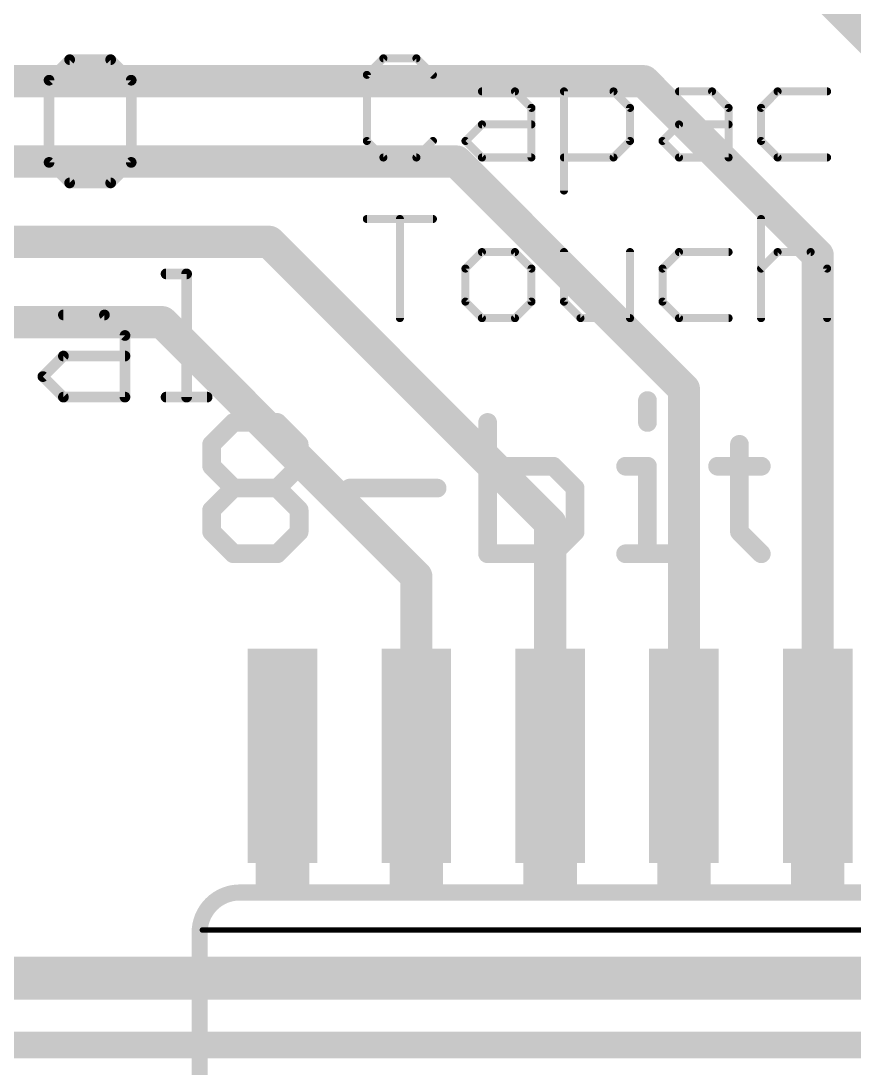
# Model space of a CAD drawing. Extents: x -31.2 to 31.2, y -41.1 to 40.8.
# Drawn here: x -7.94 to -0.04, y 20.61 to 30.54 of the extents above; entities that cross this region are included whole.
import ezdxf

# ---------------------------------------------------------------- set-up
doc = ezdxf.new("R2010")
doc.units = 0
for name, color, linetype in [('1', 12, 'CONTINUOUS'), ('21', 40, 'CONTINUOUS'), ('51', 253, 'CONTINUOUS')]:
    doc.layers.add(name, color=color, linetype=linetype)

# ---------------------------------------------------------------- blocks, each defined once
blk = doc.blocks.new('RECT')
blk.add_solid([(-0.5, -0.5), (0.5, -0.5), (-0.5, 0.5), (0.5, 0.5)])

msp = doc.modelspace()

# ---------------------------------------------------------------- linework, layer by layer
at = {"layer": '1'}
for points, const_width in [([(-0.254, 30.734), (0.889, 29.591)], 0.3048), ([(-8.382, 29.972), (-2.032, 29.972)], 0.3048), ([(-2.032, 29.972), (-0.381, 28.321)], 0.3048), ([(-10.16, 29.21), (-3.81, 29.21)], 0.3048), ([(-3.81, 29.21), (-1.651, 27.051)], 0.3048), ([(-11.938, 28.448), (-5.588, 28.448)], 0.3048), ([(-5.588, 28.448), (-2.921, 25.781)], 0.3048), ([(-0.381, 28.321), (-0.381, 23.5712)], 0.3048), ([(-13.716, 27.686), (-6.604, 27.686)], 0.3048), ([(-6.604, 27.686), (-4.191, 25.273)], 0.3048), ([(-1.651, 27.051), (-1.651, 23.5712)], 0.3048), ([(-2.921, 25.781), (-2.921, 23.5712)], 0.3048), ([(-4.191, 25.273), (-4.191, 23.5712)], 0.3048), ([(6.604, 21.463), (-15.875, 21.463)], 0.4064), ([(-15.113, 20.828), (6.223, 20.828)], 0.254)]:
    msp.add_lwpolyline(points, dxfattribs=dict(at, const_width=const_width))
at = {"layer": '1', "const_width": 0.1524}
for points in [[(-1.9781, 30.0259, 1), (-2.0859, 29.9181)], [(-2.032, 29.8958, 1), (-2.032, 30.0482)], [(-3.7561, 29.2639, 1), (-3.8639, 29.1561)], [(-3.81, 29.1338, 1), (-3.81, 29.2862)], [(-5.5341, 28.5019, 1), (-5.6419, 28.3941)], [(-5.588, 28.3718, 1), (-5.588, 28.5242)], [(-0.3048, 28.321, 1), (-0.4572, 28.321)], [(-0.4349, 28.2671, 1), (-0.3271, 28.3749)], [(-6.5501, 27.7399, 1), (-6.6579, 27.6321)], [(-6.604, 27.6098, 1), (-6.604, 27.7622)], [(-1.5748, 27.051, 1), (-1.7272, 27.051)], [(-1.7049, 26.9971, 1), (-1.5971, 27.1049)], [(-2.8448, 25.781, 1), (-2.9972, 25.781)], [(-2.9749, 25.7271, 1), (-2.8671, 25.8349)], [(-4.1148, 25.273, 1), (-4.2672, 25.273)], [(-4.2449, 25.2191, 1), (-4.1371, 25.3269)], [(-4.2672, 23.5712, 1), (-4.1148, 23.5712)], [(-2.9972, 23.5712, 1), (-2.8448, 23.5712)], [(-1.7272, 23.5712, 1), (-1.5748, 23.5712)], [(-0.4572, 23.5712, 1), (-0.3048, 23.5712)]]:
    msp.add_lwpolyline(points, format="xyb", dxfattribs=at)
at = {"layer": '21'}
for points, const_width in [([(-7.4825, 30.1762), (-7.6774, 29.9813)], 0.1016), ([(-7.0927, 30.1762), (-7.4825, 30.1762)], 0.1016), ([(-6.8978, 29.9813), (-7.0927, 30.1762)], 0.1016), ([(-4.5041, 30.1887), (-4.6609, 30.0319)], 0.0762), ([(-4.1906, 30.1887), (-4.5041, 30.1887)], 0.0762), ([(-4.0338, 30.0319), (-4.1906, 30.1887)], 0.0762), ([(-7.6774, 29.9813), (-7.6774, 29.2017)], 0.1016), ([(-6.8978, 29.2017), (-6.8978, 29.9813)], 0.1016), ([(-4.6609, 30.0319), (-4.6609, 29.4049)], 0.0762), ([(-3.5686, 29.8752), (-3.2551, 29.8752)], 0.0762), ([(-3.2551, 29.8752), (-3.0983, 29.7184)], 0.0762), ([(-2.7899, 28.9346), (-2.7899, 29.8752)], 0.0762), ([(-2.7899, 29.8752), (-2.3196, 29.8752)], 0.0762), ([(-2.3196, 29.8752), (-2.1628, 29.7184)], 0.0762), ([(-1.6976, 29.8752), (-1.384, 29.8752)], 0.0762), ([(-1.384, 29.8752), (-1.2273, 29.7184)], 0.0762), ([(-0.7621, 29.8752), (-0.9188, 29.7184)], 0.0762), ([(-0.2918, 29.8752), (-0.7621, 29.8752)], 0.0762), ([(-3.0983, 29.7184), (-3.0983, 29.2481)], 0.0762), ([(-2.1628, 29.7184), (-2.1628, 29.4049)], 0.0762), ([(-1.2273, 29.7184), (-1.2273, 29.2481)], 0.0762), ([(-0.9188, 29.7184), (-0.9188, 29.4049)], 0.0762), ([(-3.7254, 29.4049), (-3.5686, 29.5616)], 0.0762), ([(-3.5686, 29.5616), (-3.0983, 29.5616)], 0.0762), ([(-1.8543, 29.4049), (-1.6976, 29.5616)], 0.0762), ([(-1.6976, 29.5616), (-1.2273, 29.5616)], 0.0762), ([(-4.6609, 29.4049), (-4.5041, 29.2481)], 0.0762), ([(-4.1906, 29.2481), (-4.0338, 29.4049)], 0.0762), ([(-3.5686, 29.2481), (-3.7254, 29.4049)], 0.0762), ([(-2.1628, 29.4049), (-2.3196, 29.2481)], 0.0762), ([(-1.6976, 29.2481), (-1.8543, 29.4049)], 0.0762), ([(-0.9188, 29.4049), (-0.7621, 29.2481)], 0.0762), ([(-7.6774, 29.2017), (-7.4825, 29.0068)], 0.1016), ([(-7.0927, 29.0068), (-6.8978, 29.2017)], 0.1016), ([(-4.5041, 29.2481), (-4.1906, 29.2481)], 0.0762), ([(-3.0983, 29.2481), (-3.5686, 29.2481)], 0.0762), ([(-2.3196, 29.2481), (-2.7899, 29.2481)], 0.0762), ([(-1.2273, 29.2481), (-1.6976, 29.2481)], 0.0762), ([(-0.7621, 29.2481), (-0.2918, 29.2481)], 0.0762), ([(-7.4825, 29.0068), (-7.0927, 29.0068)], 0.1016), ([(-4.6609, 28.6647), (-4.0338, 28.6647)], 0.0762), ([(-4.3474, 27.7241), (-4.3474, 28.6647)], 0.0762), ([(-0.9188, 28.6647), (-0.9188, 27.7241)], 0.0762), ([(-3.5686, 28.3512), (-3.7254, 28.1944)], 0.0762), ([(-3.2551, 28.3512), (-3.5686, 28.3512)], 0.0762), ([(-3.0983, 28.1944), (-3.2551, 28.3512)], 0.0762), ([(-2.7899, 28.3512), (-2.7899, 27.8809)], 0.0762), ([(-2.1628, 27.7241), (-2.1628, 28.3512)], 0.0762), ([(-1.6976, 28.3512), (-1.8543, 28.1944)], 0.0762), ([(-1.2273, 28.3512), (-1.6976, 28.3512)], 0.0762), ([(-0.9188, 28.1944), (-0.7621, 28.3512)], 0.0762), ([(-0.7621, 28.3512), (-0.4485, 28.3512)], 0.0762), ([(-0.4485, 28.3512), (-0.2918, 28.1944)], 0.0762), ([(-3.7254, 28.1944), (-3.7254, 27.8809)], 0.0762), ([(-3.0983, 27.8809), (-3.0983, 28.1944)], 0.0762), ([(-1.8543, 28.1944), (-1.8543, 27.8809)], 0.0762), ([(-0.2918, 28.1944), (-0.2918, 27.7241)], 0.0762), ([(-6.5671, 28.1442), (-6.3722, 28.1442)], 0.1016), ([(-6.3722, 28.1442), (-6.3722, 26.9748)], 0.1016), ([(-3.7254, 27.8809), (-3.5686, 27.7241)], 0.0762), ([(-3.2551, 27.7241), (-3.0983, 27.8809)], 0.0762), ([(-2.7899, 27.8809), (-2.6331, 27.7241)], 0.0762), ([(-1.8543, 27.8809), (-1.6976, 27.7241)], 0.0762), ([(-7.5416, 27.7544), (-7.1518, 27.7544)], 0.1016), ([(-7.1518, 27.7544), (-6.9569, 27.5595)], 0.1016), ([(-3.5686, 27.7241), (-3.2551, 27.7241)], 0.0762), ([(-2.6331, 27.7241), (-2.1628, 27.7241)], 0.0762), ([(-1.6976, 27.7241), (-1.2273, 27.7241)], 0.0762), ([(-6.9569, 27.5595), (-6.9569, 26.9748)], 0.1016), ([(-7.7365, 27.1697), (-7.5416, 27.3646)], 0.1016), ([(-7.5416, 27.3646), (-6.9569, 27.3646)], 0.1016), ([(-7.5416, 26.9748), (-7.7365, 27.1697)], 0.1016), ([(-6.9569, 26.9748), (-7.5416, 26.9748)], 0.1016), ([(-6.5671, 26.9748), (-6.1773, 26.9748)], 0.1016), ([(-1.9973, 26.9422), (-1.9973, 26.7346)], 0.1778), ([(-6.1341, 26.527), (-5.9265, 26.7346)], 0.1778), ([(-5.9265, 26.7346), (-5.5113, 26.7346)], 0.1778), ([(-5.5113, 26.7346), (-5.3037, 26.527)], 0.1778), ([(-3.5147, 26.7346), (-3.5147, 25.4889)], 0.1778), ([(-6.1341, 26.3193), (-6.1341, 26.527)], 0.1778), ([(-5.3037, 26.527), (-5.3037, 26.3193)], 0.1778), ([(-1.1242, 26.527), (-1.1242, 25.6965)], 0.1778), ([(-5.9265, 26.1117), (-6.1341, 26.3193)], 0.1778), ([(-5.3037, 26.3193), (-5.5113, 26.1117)], 0.1778), ([(-2.8918, 26.3193), (-3.5147, 26.3193)], 0.1778), ([(-2.6842, 26.1117), (-2.8918, 26.3193)], 0.1778), ([(-2.2049, 26.3193), (-1.9973, 26.3193)], 0.1778), ([(-1.9973, 26.3193), (-1.9973, 25.4889)], 0.1778), ([(-1.3318, 26.3193), (-0.9166, 26.3193)], 0.1778), ([(-6.1341, 25.9041), (-5.9265, 26.1117)], 0.1778), ([(-5.9265, 26.1117), (-5.5113, 26.1117)], 0.1778), ([(-5.5113, 26.1117), (-5.3037, 25.9041)], 0.1778), ([(-4.8244, 26.1117), (-3.9939, 26.1117)], 0.1778), ([(-2.6842, 25.6965), (-2.6842, 26.1117)], 0.1778), ([(-6.1341, 25.6965), (-6.1341, 25.9041)], 0.1778), ([(-5.3037, 25.9041), (-5.3037, 25.6965)], 0.1778), ([(-5.9265, 25.4889), (-6.1341, 25.6965)], 0.1778), ([(-5.3037, 25.6965), (-5.5113, 25.4889)], 0.1778), ([(-2.8918, 25.4889), (-2.6842, 25.6965)], 0.1778), ([(-1.1242, 25.6965), (-0.9166, 25.4889)], 0.1778), ([(-5.5113, 25.4889), (-5.9265, 25.4889)], 0.1778), ([(-3.5147, 25.4889), (-2.8918, 25.4889)], 0.1778), ([(-2.2049, 25.4889), (-1.7897, 25.4889)], 0.1778), ([(-6.2484, 21.8948), (-6.2484, 15.1892)], 0.1524), ([(6.731, 21.9202), (-6.223, 21.9202)], 0.0508)]:
    msp.add_lwpolyline(points, dxfattribs=dict(at, const_width=const_width))
for points, const_width in [([(-7.4825, 30.2016, 1), (-7.4825, 30.1508)], 0.0508), ([(-7.4646, 30.1582, 1), (-7.5005, 30.1942)], 0.0508), ([(-7.0748, 30.1942, 1), (-7.1107, 30.1582)], 0.0508), ([(-7.0927, 30.1508, 1), (-7.0927, 30.2016)], 0.0508), ([(-4.5041, 30.2078, 1), (-4.5041, 30.1697)], 0.0381), ([(-4.4907, 30.1752, 1), (-4.5176, 30.2022)], 0.0381), ([(-4.1771, 30.2022, 1), (-4.2041, 30.1752)], 0.0381), ([(-4.1906, 30.1697, 1), (-4.1906, 30.2078)], 0.0381), ([(-7.6954, 29.9993, 1), (-7.6595, 29.9633)], 0.0508), ([(-7.652, 29.9813, 1), (-7.7028, 29.9813)], 0.0508), ([(-6.8724, 29.9813, 1), (-6.9232, 29.9813)], 0.0508), ([(-6.9158, 29.9633, 1), (-6.8799, 29.9993)], 0.0508), ([(-4.6744, 30.0454, 1), (-4.6474, 30.0185)], 0.0381), ([(-4.6418, 30.0319, 1), (-4.6799, 30.0319)], 0.0381), ([(-4.0473, 30.0185, 1), (-4.0204, 30.0454)], 0.0381), ([(-3.5686, 29.8942, 1), (-3.5686, 29.8561)], 0.0381), ([(-3.2416, 29.8886, 1), (-3.2686, 29.8617)], 0.0381), ([(-3.2551, 29.8561, 1), (-3.2551, 29.8942)], 0.0381), ([(-2.7899, 29.8942, 1), (-2.7899, 29.8561)], 0.0381), ([(-2.7708, 29.8752, 1), (-2.8089, 29.8752)], 0.0381), ([(-2.3061, 29.8886, 1), (-2.333, 29.8617)], 0.0381), ([(-2.3196, 29.8561, 1), (-2.3196, 29.8942)], 0.0381), ([(-1.6976, 29.8942, 1), (-1.6976, 29.8561)], 0.0381), ([(-1.3706, 29.8886, 1), (-1.3975, 29.8617)], 0.0381), ([(-1.384, 29.8561, 1), (-1.384, 29.8942)], 0.0381), ([(-0.7621, 29.8942, 1), (-0.7621, 29.8561)], 0.0381), ([(-0.7486, 29.8617, 1), (-0.7755, 29.8886)], 0.0381), ([(-0.2918, 29.8561, 1), (-0.2918, 29.8942)], 0.0381), ([(-3.0793, 29.7184, 1), (-3.1174, 29.7184)], 0.0381), ([(-3.1118, 29.7049, 1), (-3.0848, 29.7319)], 0.0381), ([(-2.1437, 29.7184, 1), (-2.1818, 29.7184)], 0.0381), ([(-2.1763, 29.7049, 1), (-2.1493, 29.7319)], 0.0381), ([(-1.2082, 29.7184, 1), (-1.2463, 29.7184)], 0.0381), ([(-1.2407, 29.7049, 1), (-1.2138, 29.7319)], 0.0381), ([(-0.9323, 29.7319, 1), (-0.9054, 29.7049)], 0.0381), ([(-0.8998, 29.7184, 1), (-0.9379, 29.7184)], 0.0381), ([(-3.5686, 29.5807, 1), (-3.5686, 29.5426)], 0.0381), ([(-3.5551, 29.5482, 1), (-3.5821, 29.5751)], 0.0381), ([(-3.0983, 29.5426, 1), (-3.0983, 29.5807)], 0.0381), ([(-1.6976, 29.5807, 1), (-1.6976, 29.5426)], 0.0381), ([(-1.6841, 29.5482, 1), (-1.711, 29.5751)], 0.0381), ([(-1.2273, 29.5426, 1), (-1.2273, 29.5807)], 0.0381), ([(-4.6474, 29.4183, 1), (-4.6744, 29.3914)], 0.0381), ([(-4.6799, 29.4049, 1), (-4.6418, 29.4049)], 0.0381), ([(-4.0204, 29.3914, 1), (-4.0473, 29.4183)], 0.0381), ([(-3.7119, 29.4183, 1), (-3.7389, 29.3914)], 0.0381), ([(-3.7389, 29.4183, 1), (-3.7119, 29.3914)], 0.0381), ([(-2.1818, 29.4049, 1), (-2.1437, 29.4049)], 0.0381), ([(-2.1493, 29.3914, 1), (-2.1763, 29.4183)], 0.0381), ([(-1.8409, 29.4183, 1), (-1.8678, 29.3914)], 0.0381), ([(-1.8678, 29.4183, 1), (-1.8409, 29.3914)], 0.0381), ([(-0.9054, 29.4183, 1), (-0.9323, 29.3914)], 0.0381), ([(-0.9379, 29.4049, 1), (-0.8998, 29.4049)], 0.0381), ([(-7.6595, 29.2197, 1), (-7.6954, 29.1837)], 0.0508), ([(-7.7028, 29.2017, 1), (-7.652, 29.2017)], 0.0508), ([(-6.9232, 29.2017, 1), (-6.8724, 29.2017)], 0.0508), ([(-6.8799, 29.1837, 1), (-6.9158, 29.2197)], 0.0508), ([(-4.5041, 29.2672, 1), (-4.5041, 29.2291)], 0.0381), ([(-4.5176, 29.2346, 1), (-4.4907, 29.2616)], 0.0381), ([(-4.2041, 29.2616, 1), (-4.1771, 29.2346)], 0.0381), ([(-4.1906, 29.2291, 1), (-4.1906, 29.2672)], 0.0381), ([(-3.5686, 29.2672, 1), (-3.5686, 29.2291)], 0.0381), ([(-3.5821, 29.2346, 1), (-3.5551, 29.2616)], 0.0381), ([(-3.1174, 29.2481, 1), (-3.0793, 29.2481)], 0.0381), ([(-3.0983, 29.2291, 1), (-3.0983, 29.2672)], 0.0381), ([(-2.7899, 29.2672, 1), (-2.7899, 29.2291)], 0.0381), ([(-2.333, 29.2616, 1), (-2.3061, 29.2346)], 0.0381), ([(-2.3196, 29.2291, 1), (-2.3196, 29.2672)], 0.0381), ([(-1.6976, 29.2672, 1), (-1.6976, 29.2291)], 0.0381), ([(-1.711, 29.2346, 1), (-1.6841, 29.2616)], 0.0381), ([(-1.2463, 29.2481, 1), (-1.2082, 29.2481)], 0.0381), ([(-1.2273, 29.2291, 1), (-1.2273, 29.2672)], 0.0381), ([(-0.7621, 29.2672, 1), (-0.7621, 29.2291)], 0.0381), ([(-0.7755, 29.2346, 1), (-0.7486, 29.2616)], 0.0381), ([(-0.2918, 29.2291, 1), (-0.2918, 29.2672)], 0.0381), ([(-7.4825, 29.0322, 1), (-7.4825, 28.9814)], 0.0508), ([(-7.5005, 28.9888, 1), (-7.4646, 29.0248)], 0.0508), ([(-7.1107, 29.0248, 1), (-7.0748, 28.9888)], 0.0508), ([(-7.0927, 28.9814, 1), (-7.0927, 29.0322)], 0.0508), ([(-2.8089, 28.9346, 1), (-2.7708, 28.9346)], 0.0381), ([(-4.6609, 28.6838, 1), (-4.6609, 28.6457)], 0.0381), ([(-4.3283, 28.6647, 1), (-4.3664, 28.6647)], 0.0381), ([(-4.0338, 28.6457, 1), (-4.0338, 28.6838)], 0.0381), ([(-0.8998, 28.6647, 1), (-0.9379, 28.6647)], 0.0381), ([(-3.5686, 28.3702, 1), (-3.5686, 28.3321)], 0.0381), ([(-3.5551, 28.3377, 1), (-3.5821, 28.3646)], 0.0381), ([(-3.2416, 28.3646, 1), (-3.2686, 28.3377)], 0.0381), ([(-3.2551, 28.3321, 1), (-3.2551, 28.3702)], 0.0381), ([(-2.7708, 28.3512, 1), (-2.8089, 28.3512)], 0.0381), ([(-2.1437, 28.3512, 1), (-2.1818, 28.3512)], 0.0381), ([(-1.6976, 28.3702, 1), (-1.6976, 28.3321)], 0.0381), ([(-1.6841, 28.3377, 1), (-1.711, 28.3646)], 0.0381), ([(-1.2273, 28.3321, 1), (-1.2273, 28.3702)], 0.0381), ([(-0.7621, 28.3702, 1), (-0.7621, 28.3321)], 0.0381), ([(-0.7486, 28.3377, 1), (-0.7755, 28.3646)], 0.0381), ([(-0.4351, 28.3646, 1), (-0.462, 28.3377)], 0.0381), ([(-0.4485, 28.3321, 1), (-0.4485, 28.3702)], 0.0381), ([(-3.7063, 28.1944, 1), (-3.7444, 28.1944)], 0.0381), ([(-3.7389, 28.2079, 1), (-3.7119, 28.1809)], 0.0381), ([(-3.0793, 28.1944, 1), (-3.1174, 28.1944)], 0.0381), ([(-3.1118, 28.1809, 1), (-3.0848, 28.2079)], 0.0381), ([(-1.8678, 28.2079, 1), (-1.8409, 28.1809)], 0.0381), ([(-1.8353, 28.1944, 1), (-1.8734, 28.1944)], 0.0381), ([(-0.9323, 28.2079, 1), (-0.9054, 28.1809)], 0.0381), ([(-0.2727, 28.1944, 1), (-0.3108, 28.1944)], 0.0381), ([(-0.3052, 28.1809, 1), (-0.2783, 28.2079)], 0.0381), ([(-6.5671, 28.1696, 1), (-6.5671, 28.1188)], 0.0508), ([(-6.3468, 28.1442, 1), (-6.3976, 28.1442)], 0.0508), ([(-6.3722, 28.1188, 1), (-6.3722, 28.1696)], 0.0508), ([(-3.7119, 27.8943, 1), (-3.7389, 27.8674)], 0.0381), ([(-3.0848, 27.8674, 1), (-3.1118, 27.8943)], 0.0381), ([(-2.7764, 27.8943, 1), (-2.8033, 27.8674)], 0.0381), ([(-1.8409, 27.8943, 1), (-1.8678, 27.8674)], 0.0381), ([(-3.7444, 27.8809, 1), (-3.7063, 27.8809)], 0.0381), ([(-3.1174, 27.8809, 1), (-3.0793, 27.8809)], 0.0381), ([(-2.8089, 27.8809, 1), (-2.7708, 27.8809)], 0.0381), ([(-1.8734, 27.8809, 1), (-1.8353, 27.8809)], 0.0381), ([(-7.5416, 27.7798, 1), (-7.5416, 27.729)], 0.0508), ([(-7.1339, 27.7724, 1), (-7.1698, 27.7364)], 0.0508), ([(-7.1518, 27.729, 1), (-7.1518, 27.7798)], 0.0508), ([(-4.3664, 27.7241, 1), (-4.3283, 27.7241)], 0.0381), ([(-3.5686, 27.7431, 1), (-3.5686, 27.705)], 0.0381), ([(-3.5821, 27.7106, 1), (-3.5551, 27.7376)], 0.0381), ([(-3.2686, 27.7376, 1), (-3.2416, 27.7106)], 0.0381), ([(-3.2551, 27.705, 1), (-3.2551, 27.7431)], 0.0381), ([(-2.6331, 27.7431, 1), (-2.6331, 27.705)], 0.0381), ([(-2.6466, 27.7106, 1), (-2.6196, 27.7376)], 0.0381), ([(-2.1818, 27.7241, 1), (-2.1437, 27.7241)], 0.0381), ([(-2.1628, 27.705, 1), (-2.1628, 27.7431)], 0.0381), ([(-1.6976, 27.7431, 1), (-1.6976, 27.705)], 0.0381), ([(-1.711, 27.7106, 1), (-1.6841, 27.7376)], 0.0381), ([(-1.2273, 27.705, 1), (-1.2273, 27.7431)], 0.0381), ([(-0.9379, 27.7241, 1), (-0.8998, 27.7241)], 0.0381), ([(-0.3108, 27.7241, 1), (-0.2727, 27.7241)], 0.0381), ([(-6.9315, 27.5595, 1), (-6.9823, 27.5595)], 0.0508), ([(-6.9749, 27.5415, 1), (-6.939, 27.5775)], 0.0508), ([(-7.5416, 27.39, 1), (-7.5416, 27.3392)], 0.0508), ([(-7.5237, 27.3466, 1), (-7.5596, 27.3826)], 0.0508), ([(-6.9569, 27.3392, 1), (-6.9569, 27.39)], 0.0508), ([(-7.7186, 27.1877, 1), (-7.7545, 27.1517)], 0.0508), ([(-7.7545, 27.1877, 1), (-7.7186, 27.1517)], 0.0508), ([(-7.5416, 27.0002, 1), (-7.5416, 26.9494)], 0.0508), ([(-6.9569, 26.9494, 1), (-6.9569, 27.0002)], 0.0508), ([(-6.5671, 27.0002, 1), (-6.5671, 26.9494)], 0.0508), ([(-6.1773, 26.9494, 1), (-6.1773, 27.0002)], 0.0508), ([(-1.9529, 26.9422, 1), (-2.0418, 26.9422)], 0.0889), ([(-7.5596, 26.9568, 1), (-7.5237, 26.9928)], 0.0508), ([(-6.9823, 26.9748, 1), (-6.9315, 26.9748)], 0.0508), ([(-6.3976, 26.9748, 1), (-6.3468, 26.9748)], 0.0508), ([(-5.9265, 26.779, 1), (-5.9265, 26.6901)], 0.0889), ([(-5.8951, 26.7031, 1), (-5.9579, 26.766)], 0.0889), ([(-5.4798, 26.766, 1), (-5.5427, 26.7031)], 0.0889), ([(-5.5113, 26.6901, 1), (-5.5113, 26.779)], 0.0889), ([(-3.4702, 26.7346, 1), (-3.5591, 26.7346)], 0.0889), ([(-2.0418, 26.7346, 1), (-1.9529, 26.7346)], 0.0889), ([(-6.0896, 26.527, 1), (-6.1786, 26.527)], 0.0889), ([(-6.1655, 26.5584, 1), (-6.1027, 26.4955)], 0.0889), ([(-5.2592, 26.527, 1), (-5.3481, 26.527)], 0.0889), ([(-5.3351, 26.4955, 1), (-5.2722, 26.5584)], 0.0889), ([(-1.0797, 26.527, 1), (-1.1686, 26.527)], 0.0889), ([(-6.1786, 26.3193, 1), (-6.0896, 26.3193)], 0.0889), ([(-6.1027, 26.3508, 1), (-6.1655, 26.2879)], 0.0889), ([(-5.3481, 26.3193, 1), (-5.2592, 26.3193)], 0.0889), ([(-5.2722, 26.2879, 1), (-5.3351, 26.3508)], 0.0889), ([(-3.5147, 26.3638, 1), (-3.5147, 26.2749)], 0.0889), ([(-2.8604, 26.3508, 1), (-2.9232, 26.2879)], 0.0889), ([(-2.8918, 26.2749, 1), (-2.8918, 26.3638)], 0.0889), ([(-2.2049, 26.3638, 1), (-2.2049, 26.2749)], 0.0889), ([(-1.9529, 26.3193, 1), (-2.0418, 26.3193)], 0.0889), ([(-1.9973, 26.2749, 1), (-1.9973, 26.3638)], 0.0889), ([(-1.3318, 26.3638, 1), (-1.3318, 26.2749)], 0.0889), ([(-0.9166, 26.2749, 1), (-0.9166, 26.3638)], 0.0889), ([(-5.9265, 26.1562, 1), (-5.9265, 26.0673)], 0.0889), ([(-5.8951, 26.0803, 1), (-5.9579, 26.1432)], 0.0889), ([(-5.9579, 26.0803, 1), (-5.8951, 26.1432)], 0.0889), ([(-5.4798, 26.1432, 1), (-5.5427, 26.0803)], 0.0889), ([(-5.5427, 26.1432, 1), (-5.4798, 26.0803)], 0.0889), ([(-5.5113, 26.0673, 1), (-5.5113, 26.1562)], 0.0889), ([(-4.8244, 26.1562, 1), (-4.8244, 26.0673)], 0.0889), ([(-3.9939, 26.0673, 1), (-3.9939, 26.1562)], 0.0889), ([(-2.6398, 26.1117, 1), (-2.7287, 26.1117)], 0.0889), ([(-2.7156, 26.0803, 1), (-2.6528, 26.1432)], 0.0889), ([(-6.0896, 25.9041, 1), (-6.1786, 25.9041)], 0.0889), ([(-6.1655, 25.9355, 1), (-6.1027, 25.8727)], 0.0889), ([(-5.2592, 25.9041, 1), (-5.3481, 25.9041)], 0.0889), ([(-5.3351, 25.8727, 1), (-5.2722, 25.9355)], 0.0889), ([(-6.1786, 25.6965, 1), (-6.0896, 25.6965)], 0.0889), ([(-6.1027, 25.7279, 1), (-6.1655, 25.6651)], 0.0889), ([(-5.3481, 25.6965, 1), (-5.2592, 25.6965)], 0.0889), ([(-5.2722, 25.6651, 1), (-5.3351, 25.7279)], 0.0889), ([(-2.7287, 25.6965, 1), (-2.6398, 25.6965)], 0.0889), ([(-2.6528, 25.6651, 1), (-2.7156, 25.7279)], 0.0889), ([(-1.1686, 25.6965, 1), (-1.0797, 25.6965)], 0.0889), ([(-1.0927, 25.7279, 1), (-1.1556, 25.6651)], 0.0889), ([(-5.9265, 25.5334, 1), (-5.9265, 25.4444)], 0.0889), ([(-5.9579, 25.4575, 1), (-5.8951, 25.5203)], 0.0889), ([(-5.5427, 25.5203, 1), (-5.4798, 25.4575)], 0.0889), ([(-5.5113, 25.4444, 1), (-5.5113, 25.5334)], 0.0889), ([(-3.5147, 25.5334, 1), (-3.5147, 25.4444)], 0.0889), ([(-3.5591, 25.4889, 1), (-3.4702, 25.4889)], 0.0889), ([(-2.9232, 25.5203, 1), (-2.8604, 25.4575)], 0.0889), ([(-2.8918, 25.4444, 1), (-2.8918, 25.5334)], 0.0889), ([(-2.2049, 25.5334, 1), (-2.2049, 25.4444)], 0.0889), ([(-2.0418, 25.4889, 1), (-1.9529, 25.4889)], 0.0889), ([(-1.7897, 25.4444, 1), (-1.7897, 25.5334)], 0.0889), ([(-0.948, 25.4575, 1), (-0.8851, 25.5203)], 0.0889), ([(-5.8674, 22.2758, 0.4142), (-6.2484, 21.8948)], 0.1524), ([(-5.8674, 22.2377, 1), (-5.8674, 22.3139)], 0.0762), ([(-6.2103, 21.8948, 1), (-6.2865, 21.8948)], 0.0762), ([(-6.2865, 21.8948, 1), (-6.2103, 21.8948)], 0.0762), ([(-6.223, 21.9329, 1), (-6.223, 21.9075)], 0.0254)]:
    msp.add_lwpolyline(points, format="xyb", dxfattribs=dict(at, const_width=const_width))
at = {"layer": '51', "const_width": 0.1524}
msp.add_lwpolyline([(6.3754, 22.2758), (-5.8674, 22.2758)], dxfattribs=at)
at = {"layer": '51', "const_width": 0.0762}
msp.add_lwpolyline([(-5.8674, 22.3139, 1), (-5.8674, 22.2377)], format="xyb", dxfattribs=at)

# ---------------------------------------------------------------- block references
at = {"layer": '1', "xscale": 0.6604, "yscale": 2.032, "rotation": 180}
for p in [(-5.461, 23.5712), (-4.191, 23.5712), (-2.921, 23.5712), (-1.651, 23.5712), (-0.381, 23.5712)]:
    msp.add_blockref('RECT', p, dxfattribs=at)
at = {"layer": '51', "xscale": 0.508, "rotation": 180}
for p, yscale in [((-5.461, 23.1394), 1.4732), ((-4.191, 23.1394), 1.4732), ((-2.921, 23.1394), 1.4732), ((-1.651, 23.1394), 1.4732), ((-0.381, 23.1394), 1.4732), ((-5.461, 22.3393), 0.127), ((-4.191, 22.3393), 0.127), ((-2.921, 22.3393), 0.127), ((-1.651, 22.3393), 0.127), ((-0.381, 22.3393), 0.127)]:
    msp.add_blockref('RECT', p, dxfattribs=dict(at, yscale=yscale))

doc.saveas('drawing.dxf')
